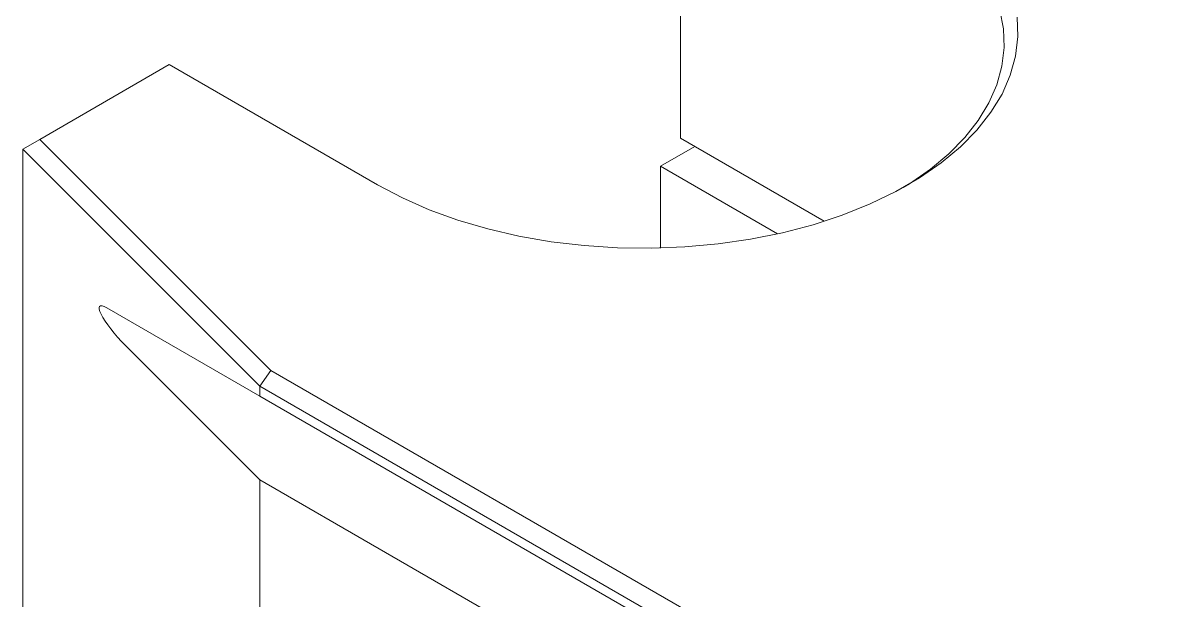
# Model space of a CAD drawing. Header units: millimetres. Extents: x 2 to 278, y 1 to 215.
# Drawn here: x 209.84 to 223.91, y 187.32 to 194.49 of the extents above; entities that cross this region are included whole.
import ezdxf

# ---------------------------------------------------------------- set-up
doc = ezdxf.new("R2010")
doc.units = ezdxf.units.MM

msp = doc.modelspace()

# ---------------------------------------------------------------- linework, layer by layer
at = {"color": 7, "linetype": 'Continuous', "lineweight": 18}
for p, q in [((218.01, 193.055), (218.01, 197.632)), ((211.664, 193.969), (210.055, 193.04)), ((214.25, 192.476), (211.664, 193.969)), ((210.055, 193.04), (209.844, 192.918)), ((210.055, 193.04), (212.923, 190.172)), ((217.764, 192.706), (218.189, 192.952)), ((219.796, 192.024), (218.01, 193.055)), ((212.788, 189.974), (209.844, 192.918)), ((209.844, 180.667), (209.844, 192.918)), ((217.764, 191.691), (217.764, 192.706)), ((217.764, 192.706), (219.217, 191.868)), ((212.788, 189.852), (210.888, 190.948)), ((211.119, 190.481), (212.788, 188.813)), ((212.923, 190.172), (212.788, 189.974)), ((212.923, 190.172), (244.912, 171.706)), ((244.808, 171.489), (212.788, 189.974)), ((212.788, 189.974), (212.788, 189.852)), ((244.808, 171.367), (212.788, 189.852)), ((244.808, 170.328), (212.788, 188.813)), ((212.788, 188.813), (212.788, 177.724))]:
    msp.add_line(p, q, dxfattribs=at)
at = {"color": 7, "linetype": 'Continuous', "lineweight": 18, "flags": 128}
for points in [[(220.775, 192.441), (220.855, 192.49), (221.113, 192.669), (221.342, 192.86), (221.541, 193.062), (221.707, 193.274), (221.84, 193.493), (221.939, 193.719), (222.002, 193.948), (222.029, 194.18), (222.02, 194.412), (221.975, 194.643), (221.894, 194.871), (221.778, 195.094), (221.628, 195.309), (221.445, 195.517), (221.231, 195.713), (220.987, 195.898), (220.716, 196.07)], [(222.189, 194.557), (222.198, 194.316), (222.17, 194.075), (222.105, 193.837), (222.003, 193.603), (221.865, 193.376), (221.692, 193.156), (221.486, 192.946), (221.248, 192.748), (220.98, 192.563), (220.684, 192.392), (220.364, 192.238), (220.02, 192.1), (219.657, 191.981), (219.276, 191.881), (218.882, 191.802), (218.477, 191.743), (218.064, 191.705), (217.647, 191.689), (217.229, 191.694), (216.814, 191.721), (216.405, 191.77), (216.005, 191.839), (215.617, 191.929), (215.245, 192.038), (214.891, 192.167), (214.558, 192.313), (214.25, 192.476)]]:
    msp.add_lwpolyline(points, dxfattribs=at)
at = {"color": 7, "linetype": 'Continuous', "lineweight": 18}
msp.add_ellipse((211.119, 190.619), major_axis=(-0.319, 0.349), ratio=0.201938, start_param=5.715061, end_param=8.071255, dxfattribs=at)

doc.saveas('drawing.dxf')
